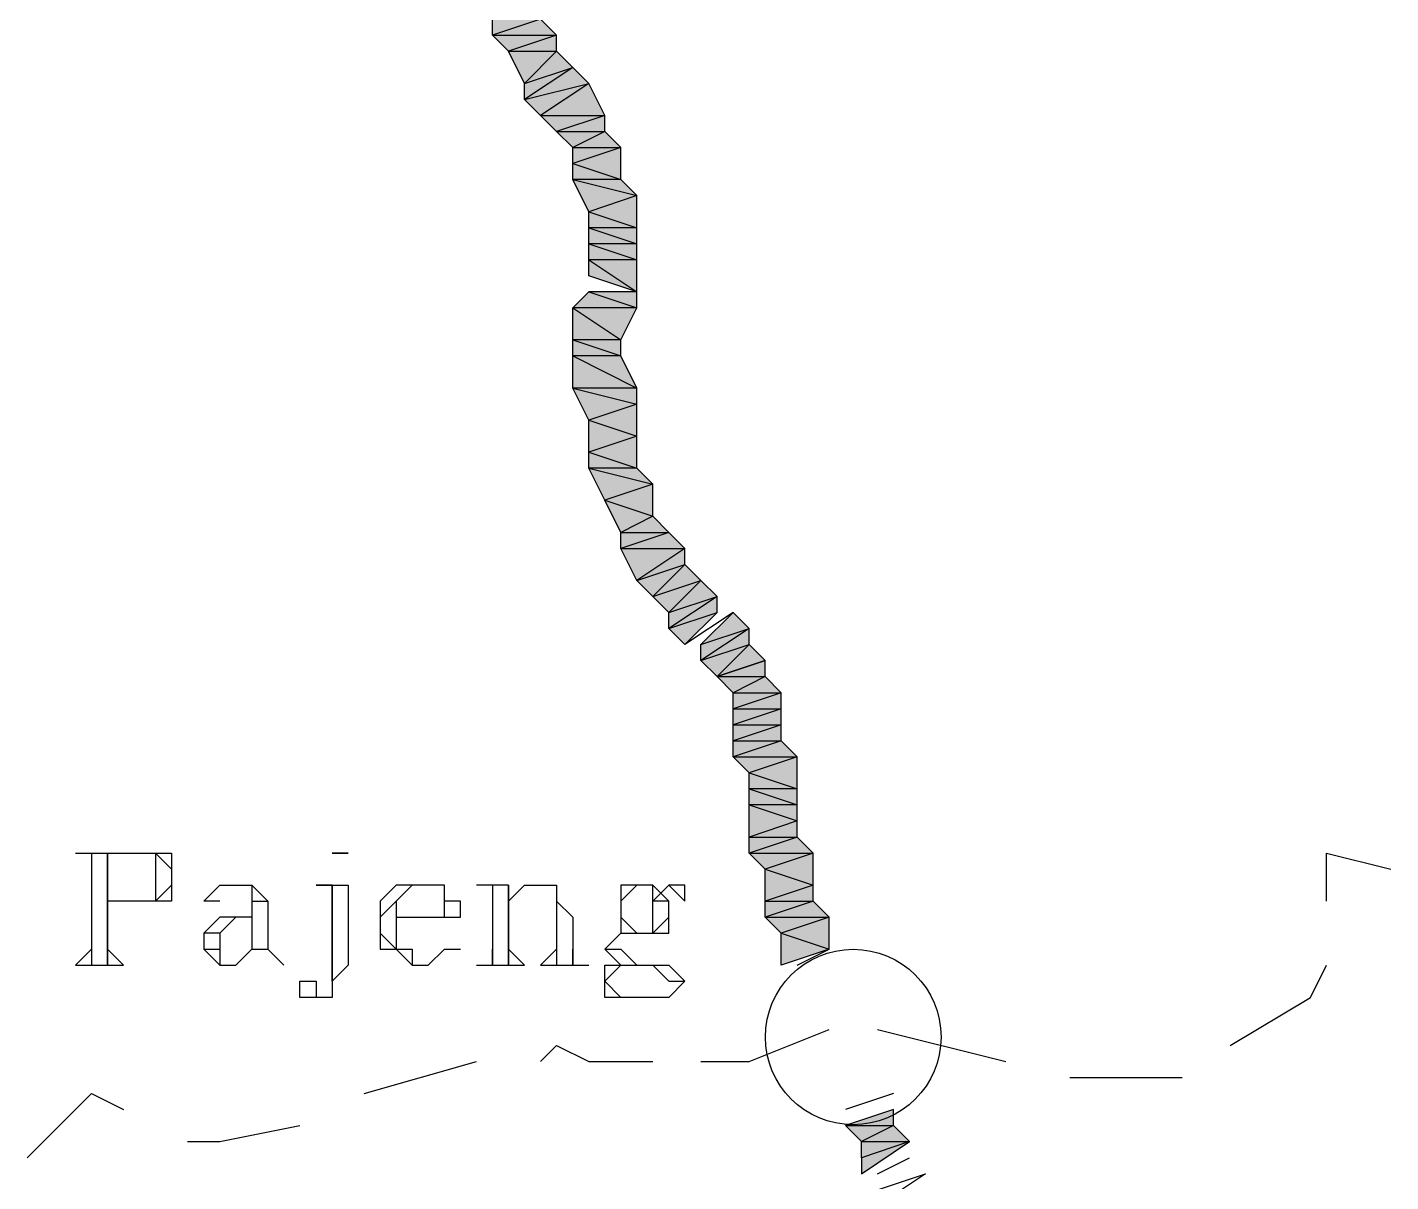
# Model space of a CAD drawing. Header units: millimetres. Extents: x 658 to 813, y 806 to 883.
# Drawn here: x 785.0095 to 785.2679, y 864.2675 to 864.4864 of the extents above; entities that cross this region are included whole.
import ezdxf

# ---------------------------------------------------------------- set-up
doc = ezdxf.new("R2010")
doc.units = ezdxf.units.MM
doc.header["$LTSCALE"] = 0.1
doc.linetypes.add('atContinuous2', pattern=[0])
for name, color, linetype in [('BATKAB', 7, 'Continuous'), ('KLEKTOR2', 7, 'Continuous'), ('SYMBOL', 7, 'Continuous'), ('TEXT', 8, 'Continuous'), ('zat_Mask_solid', 7, 'Continuous')]:
    doc.layers.add(name, color=color, linetype=linetype)

msp = doc.modelspace()

# ---------------------------------------------------------------- hatches: boundary and pattern name
at = {"layer": 'KLEKTOR2'}
h = msp.add_hatch(color=7, dxfattribs=at)
h.paths.add_polyline_path([(785.09763, 864.48789), (785.10675, 864.48789), (785.09763, 864.48485)], flags=16)
h.paths.add_polyline_path([(785.10675, 864.48789), (785.09763, 864.48485), (785.10979, 864.48485)])
h = msp.add_hatch(color=7, dxfattribs=at)
h.paths.add_polyline_path([(785.09763, 864.48485), (785.10979, 864.48485), (785.10067, 864.48181)])
h.paths.add_polyline_path([(785.10979, 864.48485), (785.10067, 864.48181), (785.10979, 864.48181)], flags=17)
h = msp.add_hatch(color=7, dxfattribs=at)
h.paths.add_polyline_path([(785.10371, 864.47573), (785.11283, 864.47877), (785.10371, 864.47269)], flags=17)
h.paths.add_polyline_path([(785.11283, 864.47877), (785.10371, 864.47269), (785.11587, 864.47573)])
h = msp.add_hatch(color=7, dxfattribs=at)
h.paths.add_polyline_path([(785.10675, 864.46965), (785.11891, 864.46965), (785.10979, 864.46661)])
h.paths.add_polyline_path([(785.11891, 864.46965), (785.10979, 864.46661), (785.11891, 864.46661)], flags=17)
h = msp.add_hatch(color=7, dxfattribs=at)
h.paths.add_polyline_path([(785.11283, 864.46357), (785.12195, 864.46357), (785.11283, 864.46053)], flags=16)
h.paths.add_polyline_path([(785.12195, 864.46357), (785.11283, 864.46053), (785.12195, 864.45749)])
h.paths.add_polyline_path([(785.11283, 864.46053), (785.12195, 864.45749), (785.11283, 864.45749)], flags=17)
h = msp.add_hatch(color=7, dxfattribs=at)
h.paths.add_polyline_path([(785.12195, 864.45749), (785.11283, 864.45749), (785.12499, 864.45445)], flags=17)
h.paths.add_polyline_path([(785.11283, 864.45749), (785.12499, 864.45445), (785.11587, 864.45141)])
h = msp.add_hatch(color=7, dxfattribs=at)
h.paths.add_polyline_path([(785.12499, 864.45445), (785.11587, 864.45141), (785.12499, 864.44837)])
h.paths.add_polyline_path([(785.11587, 864.45141), (785.12499, 864.44837), (785.11587, 864.44837)], flags=17)
h = msp.add_hatch(color=7, dxfattribs=at)
h.paths.add_polyline_path([(785.12499, 864.44837), (785.11587, 864.44837), (785.12499, 864.44533)], flags=17)
h.paths.add_polyline_path([(785.11587, 864.44837), (785.12499, 864.44533), (785.11587, 864.44533)], flags=17)
h = msp.add_hatch(color=7, dxfattribs=at)
h.paths.add_polyline_path([(785.12499, 864.44533), (785.11587, 864.44533), (785.12499, 864.44229)], flags=17)
h.paths.add_polyline_path([(785.11587, 864.44533), (785.12499, 864.44229), (785.11587, 864.44229)], flags=17)
h = msp.add_hatch(color=7, dxfattribs=at)
h.paths.add_polyline_path([(785.12499, 864.44229), (785.11587, 864.44229), (785.12499, 864.43621)], flags=17)
h.paths.add_polyline_path([(785.11587, 864.44229), (785.12499, 864.43621), (785.11587, 864.43925)], flags=17)
h = msp.add_hatch(color=7, dxfattribs=at)
h.paths.add_polyline_path([(785.12499, 864.43621), (785.11587, 864.43621), (785.12499, 864.43317)], flags=17)
h.paths.add_polyline_path([(785.11587, 864.43621), (785.12499, 864.43317), (785.11283, 864.43317)])
h = msp.add_hatch(color=7, dxfattribs=at)
h.paths.add_polyline_path([(785.12499, 864.43317), (785.11283, 864.43317), (785.12195, 864.42709)])
h.paths.add_polyline_path([(785.11283, 864.43317), (785.12195, 864.42709), (785.11283, 864.42709)], flags=17)
h = msp.add_hatch(color=7, dxfattribs=at)
h.paths.add_polyline_path([(785.12195, 864.42709), (785.11283, 864.42709), (785.12195, 864.42405)], flags=17)
h.paths.add_polyline_path([(785.11283, 864.42709), (785.12195, 864.42405), (785.11283, 864.42405)], flags=17)
h = msp.add_hatch(color=7, dxfattribs=at)
h.paths.add_polyline_path([(785.12195, 864.42405), (785.11283, 864.42405), (785.12499, 864.41797)], flags=17)
h.paths.add_polyline_path([(785.11283, 864.42405), (785.12499, 864.41797), (785.11283, 864.41797)], flags=17)
h = msp.add_hatch(color=7, dxfattribs=at)
h.paths.add_polyline_path([(785.12499, 864.41797), (785.11283, 864.41797), (785.12499, 864.41493)], flags=17)
h.paths.add_polyline_path([(785.11283, 864.41797), (785.12499, 864.41493), (785.11587, 864.41189)])
h = msp.add_hatch(color=7, dxfattribs=at)
h.paths.add_polyline_path([(785.12499, 864.40885), (785.11587, 864.40581), (785.12499, 864.40277)])
h.paths.add_polyline_path([(785.11587, 864.40581), (785.12499, 864.40277), (785.11587, 864.40277)], flags=17)
h = msp.add_hatch(color=7, dxfattribs=at)
h.paths.add_polyline_path([(785.12499, 864.40277), (785.11587, 864.40277), (785.12803, 864.39973)], flags=17)
h.paths.add_polyline_path([(785.11587, 864.40277), (785.12803, 864.39973), (785.11891, 864.39669)])
h = msp.add_hatch(color=7, dxfattribs=at)
h.paths.add_polyline_path([(785.12195, 864.39061), (785.13107, 864.39061), (785.12195, 864.38757)], flags=16)
h.paths.add_polyline_path([(785.13107, 864.39061), (785.12195, 864.38757), (785.13411, 864.38757)])
h = msp.add_hatch(color=7, dxfattribs=at)
h.paths.add_polyline_path([(785.12195, 864.38757), (785.13411, 864.38757), (785.12499, 864.38149)])
h.paths.add_polyline_path([(785.13411, 864.38757), (785.12499, 864.38149), (785.13411, 864.38453)], flags=17)
h = msp.add_hatch(color=7, dxfattribs=at)
h.paths.add_polyline_path([(785.13107, 864.37541), (785.14019, 864.37845), (785.13107, 864.37237)], flags=17)
h.paths.add_polyline_path([(785.14019, 864.37845), (785.13107, 864.37237), (785.14019, 864.37541)], flags=17)
for points in [[(785.14323, 864.37541), (785.13715, 864.36933), (785.14627, 864.37237)], [(785.14931, 864.36629), (785.14019, 864.36325), (785.14931, 864.36325)], [(785.14019, 864.36325), (785.14931, 864.36325), (785.14323, 864.36021)], [(785.14931, 864.36325), (785.14323, 864.36021), (785.15235, 864.36021)], [(785.17363, 864.28117), (785.16451, 864.27813), (785.17363, 864.27813)], [(785.16451, 864.27813), (785.17363, 864.27813), (785.16755, 864.27509)], [(785.17363, 864.27813), (785.16755, 864.27509), (785.17667, 864.27509)]]:
    msp.add_hatch(color=7, dxfattribs=at).paths.add_polyline_path(points)
h = msp.add_hatch(color=7, dxfattribs=at)
h.paths.add_polyline_path([(785.13715, 864.36933), (785.14627, 864.37237), (785.13715, 864.36629)], flags=17)
h.paths.add_polyline_path([(785.14627, 864.37237), (785.13715, 864.36629), (785.14627, 864.36933)], flags=17)
h = msp.add_hatch(color=7, dxfattribs=at)
h.paths.add_polyline_path([(785.14323, 864.36021), (785.15235, 864.36021), (785.14323, 864.35717)], flags=16)
h.paths.add_polyline_path([(785.15235, 864.36021), (785.14323, 864.35717), (785.15235, 864.35717)])
h = msp.add_hatch(color=7, dxfattribs=at)
h.paths.add_polyline_path([(785.14323, 864.35717), (785.15235, 864.35717), (785.14323, 864.35413)], flags=16)
h.paths.add_polyline_path([(785.15235, 864.35717), (785.14323, 864.35413), (785.15235, 864.35413)])
h = msp.add_hatch(color=7, dxfattribs=at)
h.paths.add_polyline_path([(785.14323, 864.35413), (785.15235, 864.35413), (785.14323, 864.35109)], flags=16)
h.paths.add_polyline_path([(785.15235, 864.35413), (785.14323, 864.35109), (785.15235, 864.35109)])
h = msp.add_hatch(color=7, dxfattribs=at)
h.paths.add_polyline_path([(785.14323, 864.35109), (785.15235, 864.35109), (785.14323, 864.34805)], flags=16)
h.paths.add_polyline_path([(785.15235, 864.35109), (785.14323, 864.34805), (785.15539, 864.34805)])
h = msp.add_hatch(color=7, dxfattribs=at)
h.paths.add_polyline_path([(785.15539, 864.34805), (785.14627, 864.34501), (785.15539, 864.34197)])
h.paths.add_polyline_path([(785.14627, 864.34501), (785.15539, 864.34197), (785.14627, 864.34197)], flags=17)
h = msp.add_hatch(color=7, dxfattribs=at)
h.paths.add_polyline_path([(785.15539, 864.34197), (785.14627, 864.34197), (785.15539, 864.33893)], flags=17)
h.paths.add_polyline_path([(785.14627, 864.34197), (785.15539, 864.33893), (785.14627, 864.33893)], flags=17)
h = msp.add_hatch(color=7, dxfattribs=at)
h.paths.add_polyline_path([(785.15539, 864.33893), (785.14627, 864.33893), (785.15539, 864.33589)], flags=17)
h.paths.add_polyline_path([(785.14627, 864.33893), (785.15539, 864.33589), (785.14627, 864.33285)])
h.paths.add_polyline_path([(785.15539, 864.33589), (785.14627, 864.33285), (785.15539, 864.33285)], flags=17)
h = msp.add_hatch(color=7, dxfattribs=at)
h.paths.add_polyline_path([(785.14627, 864.33285), (785.15539, 864.33285), (785.14627, 864.32981)], flags=16)
h.paths.add_polyline_path([(785.15539, 864.33285), (785.14627, 864.32981), (785.15843, 864.32981)])
h = msp.add_hatch(color=7, dxfattribs=at)
h.paths.add_polyline_path([(785.14931, 864.32677), (785.15843, 864.32373), (785.14931, 864.32069)])
h.paths.add_polyline_path([(785.15843, 864.32373), (785.14931, 864.32069), (785.15843, 864.32069)], flags=17)
h = msp.add_hatch(color=7, dxfattribs=at)
h.paths.add_polyline_path([(785.14931, 864.32069), (785.15843, 864.32069), (785.14931, 864.31765)], flags=16)
h.paths.add_polyline_path([(785.15843, 864.32069), (785.14931, 864.31765), (785.16147, 864.31765)])
h = msp.add_hatch(color=7, dxfattribs=at)
h.paths.add_polyline_path([(785.16755, 864.27509), (785.17667, 864.27509), (785.16755, 864.27205)], flags=16)
h.paths.add_polyline_path([(785.17667, 864.27509), (785.16755, 864.27205), (785.16755, 864.26901)])
at = {"layer": 'zat_Mask_solid'}
for points in [[(785.10067, 864.48181), (785.10979, 864.48181), (785.10371, 864.47573)], [(785.10979, 864.48181), (785.10371, 864.47573), (785.11283, 864.47877)], [(785.10371, 864.47269), (785.11587, 864.47573), (785.10675, 864.46965)], [(785.11587, 864.47573), (785.10675, 864.46965), (785.11891, 864.46965)], [(785.10979, 864.46661), (785.11891, 864.46661), (785.11283, 864.46357)], [(785.11891, 864.46661), (785.11283, 864.46357), (785.12195, 864.46357)], [(785.12499, 864.41493), (785.11587, 864.41189), (785.12499, 864.40885)], [(785.11587, 864.41189), (785.12499, 864.40885), (785.11587, 864.40581)], [(785.12803, 864.39973), (785.11891, 864.39669), (785.12803, 864.39365)], [(785.11891, 864.39669), (785.12803, 864.39365), (785.12195, 864.39061)], [(785.12803, 864.39365), (785.12195, 864.39061), (785.13107, 864.39061)], [(785.12499, 864.38149), (785.13411, 864.38453), (785.12803, 864.37845)], [(785.13411, 864.38453), (785.12803, 864.37845), (785.13715, 864.38149)], [(785.12803, 864.37845), (785.13715, 864.38149), (785.13107, 864.37541)], [(785.13715, 864.38149), (785.13107, 864.37541), (785.14019, 864.37845)], [(785.13107, 864.37237), (785.14019, 864.37541), (785.13411, 864.36933)], [(785.13715, 864.36629), (785.14627, 864.36933), (785.14019, 864.36325)], [(785.14627, 864.36933), (785.14019, 864.36325), (785.14931, 864.36629)], [(785.14323, 864.34805), (785.15539, 864.34805), (785.14627, 864.34501)], [(785.14627, 864.32981), (785.15843, 864.32981), (785.14931, 864.32677)], [(785.15843, 864.32981), (785.14931, 864.32677), (785.15843, 864.32373)], [(785.14931, 864.31765), (785.16147, 864.31765), (785.15235, 864.31461)], [(785.16147, 864.31765), (785.15235, 864.31461), (785.16147, 864.31157)], [(785.15235, 864.31461), (785.16147, 864.31157), (785.15235, 864.30853)]]:
    msp.add_hatch(color=7, dxfattribs=at).paths.add_polyline_path(points)

# ---------------------------------------------------------------- linework, layer by layer
at = {"layer": 'BATKAB', "color": 7}
for points in [[(785.25571, 864.32069), (785.25571, 864.32981), (785.26787, 864.32677)], [(785.23747, 864.29333), (785.25267, 864.30245), (785.25571, 864.30853)], [(785.13715, 864.29029), (785.14627, 864.29029), (785.16147, 864.29637)], [(785.17059, 864.29637), (785.19491, 864.29029)], [(785.10675, 864.29029), (785.10979, 864.29333), (785.11587, 864.29029), (785.12803, 864.29029)], [(785.07331, 864.28421), (785.09459, 864.29029)], [(785.20707, 864.28725), (785.21315, 864.28725), (785.22835, 864.28725)], [(785.00946, 864.27205), (785.01858, 864.28117), (785.02162, 864.28421), (785.0277, 864.28117)], [(785.03986, 864.27509), (785.04595, 864.27509), (785.06115, 864.27813)]]:
    msp.add_lwpolyline(points, dxfattribs=at)
at = {"layer": 'KLEKTOR2', "color": 7}
for points in [[(785.09763, 864.48789), (785.10675, 864.48789), (785.09763, 864.48485), (785.09763, 864.48789)], [(785.10675, 864.48789), (785.09763, 864.48485), (785.10979, 864.48485), (785.10675, 864.48789)], [(785.09763, 864.48485), (785.10979, 864.48485), (785.10067, 864.48181), (785.09763, 864.48485)], [(785.10979, 864.48485), (785.10067, 864.48181), (785.10979, 864.48181), (785.10979, 864.48485)], [(785.10067, 864.48181), (785.10979, 864.48181), (785.10371, 864.47573), (785.10067, 864.48181)], [(785.10979, 864.48181), (785.10371, 864.47573), (785.11283, 864.47877), (785.10979, 864.48181)], [(785.10371, 864.47573), (785.11283, 864.47877), (785.10371, 864.47269), (785.10371, 864.47573)], [(785.11283, 864.47877), (785.10371, 864.47269), (785.11587, 864.47573), (785.11283, 864.47877)], [(785.10371, 864.47269), (785.11587, 864.47573), (785.10675, 864.46965), (785.10371, 864.47269)], [(785.11587, 864.47573), (785.10675, 864.46965), (785.11891, 864.46965), (785.11587, 864.47573)], [(785.10675, 864.46965), (785.11891, 864.46965), (785.10979, 864.46661), (785.10675, 864.46965)], [(785.11891, 864.46965), (785.10979, 864.46661), (785.11891, 864.46661), (785.11891, 864.46965)], [(785.10979, 864.46661), (785.11891, 864.46661), (785.11283, 864.46357), (785.10979, 864.46661)], [(785.11891, 864.46661), (785.11283, 864.46357), (785.12195, 864.46357), (785.11891, 864.46661)], [(785.11283, 864.46357), (785.12195, 864.46357), (785.11283, 864.46053), (785.11283, 864.46357)], [(785.12195, 864.46357), (785.11283, 864.46053), (785.12195, 864.45749), (785.12195, 864.46357)], [(785.11283, 864.46053), (785.12195, 864.45749), (785.11283, 864.45749), (785.11283, 864.46053)], [(785.12195, 864.45749), (785.11283, 864.45749), (785.12499, 864.45445), (785.12195, 864.45749)], [(785.11283, 864.45749), (785.12499, 864.45445), (785.11587, 864.45141), (785.11283, 864.45749)], [(785.12499, 864.45445), (785.11587, 864.45141), (785.12499, 864.44837), (785.12499, 864.45445)], [(785.11587, 864.45141), (785.12499, 864.44837), (785.11587, 864.44837), (785.11587, 864.45141)], [(785.12499, 864.44837), (785.11587, 864.44837), (785.12499, 864.44533), (785.12499, 864.44837)], [(785.11587, 864.44837), (785.12499, 864.44533), (785.11587, 864.44533), (785.11587, 864.44837)], [(785.12499, 864.44533), (785.11587, 864.44533), (785.12499, 864.44229), (785.12499, 864.44533)], [(785.11587, 864.44533), (785.12499, 864.44229), (785.11587, 864.44229), (785.11587, 864.44533)], [(785.12499, 864.44229), (785.11587, 864.44229), (785.12499, 864.43621), (785.12499, 864.44229)], [(785.11587, 864.44229), (785.12499, 864.43621), (785.11587, 864.43925), (785.11587, 864.44229)], [(785.11587, 864.43621), (785.12499, 864.43317), (785.11283, 864.43317), (785.11587, 864.43621)], [(785.12499, 864.43621), (785.11587, 864.43621), (785.12499, 864.43317), (785.12499, 864.43621)], [(785.12499, 864.43317), (785.11283, 864.43317), (785.12195, 864.42709), (785.12499, 864.43317)], [(785.11283, 864.43317), (785.12195, 864.42709), (785.11283, 864.42709), (785.11283, 864.43317)], [(785.12195, 864.42709), (785.11283, 864.42709), (785.12195, 864.42405), (785.12195, 864.42709)], [(785.11283, 864.42709), (785.12195, 864.42405), (785.11283, 864.42405), (785.11283, 864.42709)], [(785.12195, 864.42405), (785.11283, 864.42405), (785.12499, 864.41797), (785.12195, 864.42405)], [(785.11283, 864.42405), (785.12499, 864.41797), (785.11283, 864.41797), (785.11283, 864.42405)], [(785.12499, 864.41797), (785.11283, 864.41797), (785.12499, 864.41493), (785.12499, 864.41797)], [(785.11283, 864.41797), (785.12499, 864.41493), (785.11587, 864.41189), (785.11283, 864.41797)], [(785.12499, 864.41493), (785.11587, 864.41189), (785.12499, 864.40885), (785.12499, 864.41493)], [(785.11587, 864.41189), (785.12499, 864.40885), (785.11587, 864.40581), (785.11587, 864.41189)], [(785.12499, 864.40885), (785.11587, 864.40581), (785.12499, 864.40277), (785.12499, 864.40885)], [(785.11587, 864.40581), (785.12499, 864.40277), (785.11587, 864.40277), (785.11587, 864.40581)], [(785.12499, 864.40277), (785.11587, 864.40277), (785.12803, 864.39973), (785.12499, 864.40277)], [(785.11587, 864.40277), (785.12803, 864.39973), (785.11891, 864.39669), (785.11587, 864.40277)], [(785.12803, 864.39973), (785.11891, 864.39669), (785.12803, 864.39365), (785.12803, 864.39973)], [(785.11891, 864.39669), (785.12803, 864.39365), (785.12195, 864.39061), (785.11891, 864.39669)], [(785.12803, 864.39365), (785.12195, 864.39061), (785.13107, 864.39061), (785.12803, 864.39365)], [(785.12195, 864.39061), (785.13107, 864.39061), (785.12195, 864.38757), (785.12195, 864.39061)], [(785.13107, 864.39061), (785.12195, 864.38757), (785.13411, 864.38757), (785.13107, 864.39061)], [(785.12195, 864.38757), (785.13411, 864.38757), (785.12499, 864.38149), (785.12195, 864.38757)], [(785.13411, 864.38757), (785.12499, 864.38149), (785.13411, 864.38453), (785.13411, 864.38757)], [(785.12499, 864.38149), (785.13411, 864.38453), (785.12803, 864.37845), (785.12499, 864.38149)], [(785.13411, 864.38453), (785.12803, 864.37845), (785.13715, 864.38149), (785.13411, 864.38453)], [(785.12803, 864.37845), (785.13715, 864.38149), (785.13107, 864.37541), (785.12803, 864.37845)], [(785.13715, 864.38149), (785.13107, 864.37541), (785.14019, 864.37845), (785.13715, 864.38149)], [(785.13107, 864.37541), (785.14019, 864.37845), (785.13107, 864.37237), (785.13107, 864.37541)], [(785.14019, 864.37845), (785.13107, 864.37237), (785.14019, 864.37541), (785.14019, 864.37845)], [(785.13107, 864.37237), (785.14019, 864.37541), (785.13411, 864.36933), (785.13107, 864.37237)], [(785.14323, 864.37541), (785.13411, 864.36933)], [(785.14323, 864.37541), (785.13715, 864.36933), (785.14627, 864.37237), (785.14323, 864.37541)], [(785.13715, 864.36933), (785.14627, 864.37237), (785.13715, 864.36629), (785.13715, 864.36933)], [(785.14627, 864.37237), (785.13715, 864.36629), (785.14627, 864.36933), (785.14627, 864.37237)], [(785.13715, 864.36629), (785.14627, 864.36933), (785.14019, 864.36325), (785.13715, 864.36629)], [(785.14627, 864.36933), (785.14019, 864.36325), (785.14931, 864.36629), (785.14627, 864.36933)], [(785.14931, 864.36629), (785.14019, 864.36325), (785.14931, 864.36325), (785.14931, 864.36629)], [(785.14019, 864.36325), (785.14931, 864.36325), (785.14323, 864.36021), (785.14019, 864.36325)], [(785.14931, 864.36325), (785.14323, 864.36021), (785.15235, 864.36021), (785.14931, 864.36325)], [(785.14323, 864.36021), (785.15235, 864.36021), (785.14323, 864.35717), (785.14323, 864.36021)], [(785.15235, 864.36021), (785.14323, 864.35717), (785.15235, 864.35717), (785.15235, 864.36021)], [(785.14323, 864.35717), (785.15235, 864.35717), (785.14323, 864.35413), (785.14323, 864.35717)], [(785.15235, 864.35717), (785.14323, 864.35413), (785.15235, 864.35413), (785.15235, 864.35717)], [(785.14323, 864.35413), (785.15235, 864.35413), (785.14323, 864.35109), (785.14323, 864.35413)], [(785.15235, 864.35413), (785.14323, 864.35109), (785.15235, 864.35109), (785.15235, 864.35413)], [(785.14323, 864.35109), (785.15235, 864.35109), (785.14323, 864.34805), (785.14323, 864.35109)], [(785.15235, 864.35109), (785.14323, 864.34805), (785.15539, 864.34805), (785.15235, 864.35109)], [(785.14323, 864.34805), (785.15539, 864.34805), (785.14627, 864.34501), (785.14323, 864.34805)], [(785.15539, 864.34805), (785.14627, 864.34501), (785.15539, 864.34197), (785.15539, 864.34805)], [(785.14627, 864.34501), (785.15539, 864.34197), (785.14627, 864.34197), (785.14627, 864.34501)], [(785.15539, 864.34197), (785.14627, 864.34197), (785.15539, 864.33893), (785.15539, 864.34197)], [(785.14627, 864.34197), (785.15539, 864.33893), (785.14627, 864.33893), (785.14627, 864.34197)], [(785.15539, 864.33893), (785.14627, 864.33893), (785.15539, 864.33589), (785.15539, 864.33893)], [(785.14627, 864.33893), (785.15539, 864.33589), (785.14627, 864.33285), (785.14627, 864.33893)], [(785.15539, 864.33589), (785.14627, 864.33285), (785.15539, 864.33285), (785.15539, 864.33589)], [(785.14627, 864.33285), (785.15539, 864.33285), (785.14627, 864.32981), (785.14627, 864.33285)], [(785.15539, 864.33285), (785.14627, 864.32981), (785.15843, 864.32981), (785.15539, 864.33285)], [(785.14627, 864.32981), (785.15843, 864.32981), (785.14931, 864.32677), (785.14627, 864.32981)], [(785.15843, 864.32981), (785.14931, 864.32677), (785.15843, 864.32373), (785.15843, 864.32981)], [(785.14931, 864.32677), (785.15843, 864.32373), (785.14931, 864.32069), (785.14931, 864.32677)], [(785.15843, 864.32373), (785.14931, 864.32069), (785.15843, 864.32069), (785.15843, 864.32373)], [(785.14931, 864.32069), (785.15843, 864.32069), (785.14931, 864.31765), (785.14931, 864.32069)], [(785.15843, 864.32069), (785.14931, 864.31765), (785.16147, 864.31765), (785.15843, 864.32069)], [(785.14931, 864.31765), (785.16147, 864.31765), (785.15235, 864.31461), (785.14931, 864.31765)], [(785.16147, 864.31765), (785.15235, 864.31461), (785.16147, 864.31157), (785.16147, 864.31765)], [(785.15235, 864.31461), (785.16147, 864.31157), (785.15235, 864.30853), (785.15235, 864.31461)], [(785.15539, 864.30853), (785.16147, 864.31157)], [(785.17363, 864.28421), (785.16451, 864.28117)], [(785.17363, 864.28117), (785.16451, 864.27813), (785.17363, 864.27813), (785.17363, 864.28117)], [(785.16451, 864.27813), (785.17363, 864.27813), (785.16755, 864.27509), (785.16451, 864.27813)], [(785.17363, 864.27813), (785.16755, 864.27509), (785.17667, 864.27509), (785.17363, 864.27813)], [(785.16755, 864.27509), (785.17667, 864.27509), (785.16755, 864.27205), (785.16755, 864.27509)], [(785.17667, 864.27509), (785.16755, 864.27205), (785.16755, 864.26901), (785.17667, 864.27509)], [(785.17059, 864.26901), (785.17667, 864.27205)], [(785.17059, 864.26597), (785.17971, 864.26901), (785.17059, 864.26293)]]:
    msp.add_lwpolyline(points, dxfattribs=at)
at = {"layer": 'SYMBOL', "color": 7, "linetype": 'atContinuous2'}
msp.add_circle((785.166, 864.29493), 0.01664, dxfattribs=at)
at = {"layer": 'TEXT', "color": 7}
for points in [[(785.01858, 864.32981), (785.03074, 864.32981), (785.03378, 864.32981), (785.03682, 864.32981), (785.03682, 864.32677), (785.03682, 864.32373), (785.03682, 864.32069), (785.03378, 864.32069), (785.03074, 864.32069), (785.02466, 864.32069)], [(785.01858, 864.32981), (785.02162, 864.32981)], [(785.02162, 864.32981), (785.02162, 864.30853)], [(785.02466, 864.31157), (785.02466, 864.32981), (785.02466, 864.30853)], [(785.02466, 864.32981), (785.0277, 864.32981)], [(785.03074, 864.32981), (785.03378, 864.32981), (785.03378, 864.32677), (785.03378, 864.32373), (785.03378, 864.32069), (785.03074, 864.32069)], [(785.03378, 864.32981), (785.03682, 864.32677), (785.03682, 864.32373), (785.03378, 864.32069)], [(785.06723, 864.32981), (785.07027, 864.32981), (785.06723, 864.32981), (785.07027, 864.32981)], [(785.04595, 864.32069), (785.0429, 864.32069), (785.04595, 864.32373), (785.05203, 864.32373), (785.05507, 864.32069), (785.05507, 864.31157), (785.05811, 864.30853)], [(785.05203, 864.32373), (785.05203, 864.32069), (785.05203, 864.31157), (785.05507, 864.31157), (785.05811, 864.30853)], [(785.06723, 864.32069), (785.06723, 864.32373), (785.06419, 864.32373), (785.07027, 864.32373), (785.07027, 864.30853), (785.06723, 864.30549), (785.06723, 864.30245), (785.06419, 864.30245), (785.06115, 864.30245), (785.06115, 864.30549), (785.06419, 864.30549), (785.06419, 864.30245), (785.06115, 864.30245), (785.06115, 864.30549)], [(785.06723, 864.30549), (785.06723, 864.30853), (785.06723, 864.32373), (785.06723, 864.30549), (785.06723, 864.30245), (785.06419, 864.30245)], [(785.07939, 864.31765), (785.09155, 864.31765), (785.09155, 864.32069), (785.08851, 864.32069), (785.08851, 864.32373), (785.08547, 864.32373), (785.08243, 864.32373), (785.07939, 864.32373), (785.07635, 864.32069), (785.07635, 864.31765), (785.07635, 864.31461), (785.07635, 864.31157), (785.07939, 864.31157), (785.08243, 864.30853), (785.08547, 864.30853), (785.08851, 864.31157), (785.09155, 864.31157)], [(785.08243, 864.32373), (785.07939, 864.32069), (785.07939, 864.31765), (785.07939, 864.31461), (785.07939, 864.31157), (785.08243, 864.31157), (785.08243, 864.30853)], [(785.08851, 864.31765), (785.08851, 864.32069), (785.08851, 864.32373), (785.08547, 864.32373)], [(785.10067, 864.31157), (785.10067, 864.32373), (785.09459, 864.32373)], [(785.09763, 864.32373), (785.09763, 864.30853)], [(785.09763, 864.32373), (785.09763, 864.32069)], [(785.10067, 864.32373), (785.10067, 864.30853)], [(785.10067, 864.32069), (785.10371, 864.32373), (785.10675, 864.32373), (785.10979, 864.32373), (785.10979, 864.32069), (785.11283, 864.31765), (785.11283, 864.30853)], [(785.10675, 864.32373), (785.10979, 864.32373), (785.10979, 864.32069), (785.10979, 864.30853)], [(785.12499, 864.32373), (785.12195, 864.32373), (785.12195, 864.32069), (785.12195, 864.31765), (785.12195, 864.31461), (785.12499, 864.31461), (785.12803, 864.31461), (785.13107, 864.31461), (785.13107, 864.31765), (785.13107, 864.32069), (785.12803, 864.32373), (785.12499, 864.32373)], [(785.12499, 864.32373), (785.12195, 864.32069), (785.12195, 864.31765), (785.12499, 864.31461)], [(785.13107, 864.32373), (785.13411, 864.32069), (785.13411, 864.32373), (785.13107, 864.32373), (785.12803, 864.32069)], [(785.12803, 864.31461), (785.12803, 864.31765), (785.12803, 864.32069), (785.12803, 864.32373)], [(785.05203, 864.32069), (785.05507, 864.32069), (785.05507, 864.31157)], [(785.07939, 864.32069), (785.07635, 864.31765), (785.07635, 864.31461), (785.07939, 864.31157)], [(785.08851, 864.31765), (785.08851, 864.32069)], [(785.10979, 864.32069), (785.10979, 864.31765), (785.10979, 864.31157)], [(785.12195, 864.32069), (785.12195, 864.31765), (785.12195, 864.31461)], [(785.12803, 864.31461), (785.13107, 864.31765), (785.13107, 864.32069), (785.12803, 864.32069)], [(785.05203, 864.31765), (785.04595, 864.31765), (785.0429, 864.31461), (785.0429, 864.31157), (785.04595, 864.30853), (785.04899, 864.30853), (785.05203, 864.31157)], [(785.05203, 864.31765), (785.04899, 864.31765), (785.04595, 864.31461), (785.04595, 864.31157), (785.04595, 864.30853)], [(785.04595, 864.31461), (785.0429, 864.31461), (785.0429, 864.31157), (785.04595, 864.31157)], [(785.12195, 864.31461), (785.11891, 864.31157), (785.12195, 864.30853), (785.12499, 864.30853), (785.12803, 864.30853), (785.13107, 864.30549), (785.13411, 864.30549)], [(785.01858, 864.30853), (785.02162, 864.31157), (785.02162, 864.30853)], [(785.02466, 864.30853), (785.02466, 864.31157), (785.0277, 864.30853)], [(785.09763, 864.31157), (785.09763, 864.30853), (785.09763, 864.31157)], [(785.10067, 864.30853), (785.10067, 864.31157), (785.10371, 864.30853)], [(785.10675, 864.30853), (785.10979, 864.31157), (785.10979, 864.30853)], [(785.11283, 864.31157), (785.11283, 864.30853), (785.11283, 864.31157)], [(785.11891, 864.31157), (785.12195, 864.31157), (785.12499, 864.30853), (785.12803, 864.30853), (785.13107, 864.30853), (785.13411, 864.30549), (785.13107, 864.30245), (785.12803, 864.30245), (785.12195, 864.30245), (785.11891, 864.30245), (785.11891, 864.30549), (785.11891, 864.30853), (785.12195, 864.30853), (785.12499, 864.30853), (785.12803, 864.30853), (785.13107, 864.30853)], [(785.01858, 864.30853), (785.0277, 864.30853)], [(785.09459, 864.30853), (785.10371, 864.30853)], [(785.10675, 864.30853), (785.11587, 864.30853)], [(785.12195, 864.30245), (785.11891, 864.30549), (785.12195, 864.30853)]]:
    msp.add_lwpolyline(points, dxfattribs=at)

doc.saveas('drawing.dxf')
